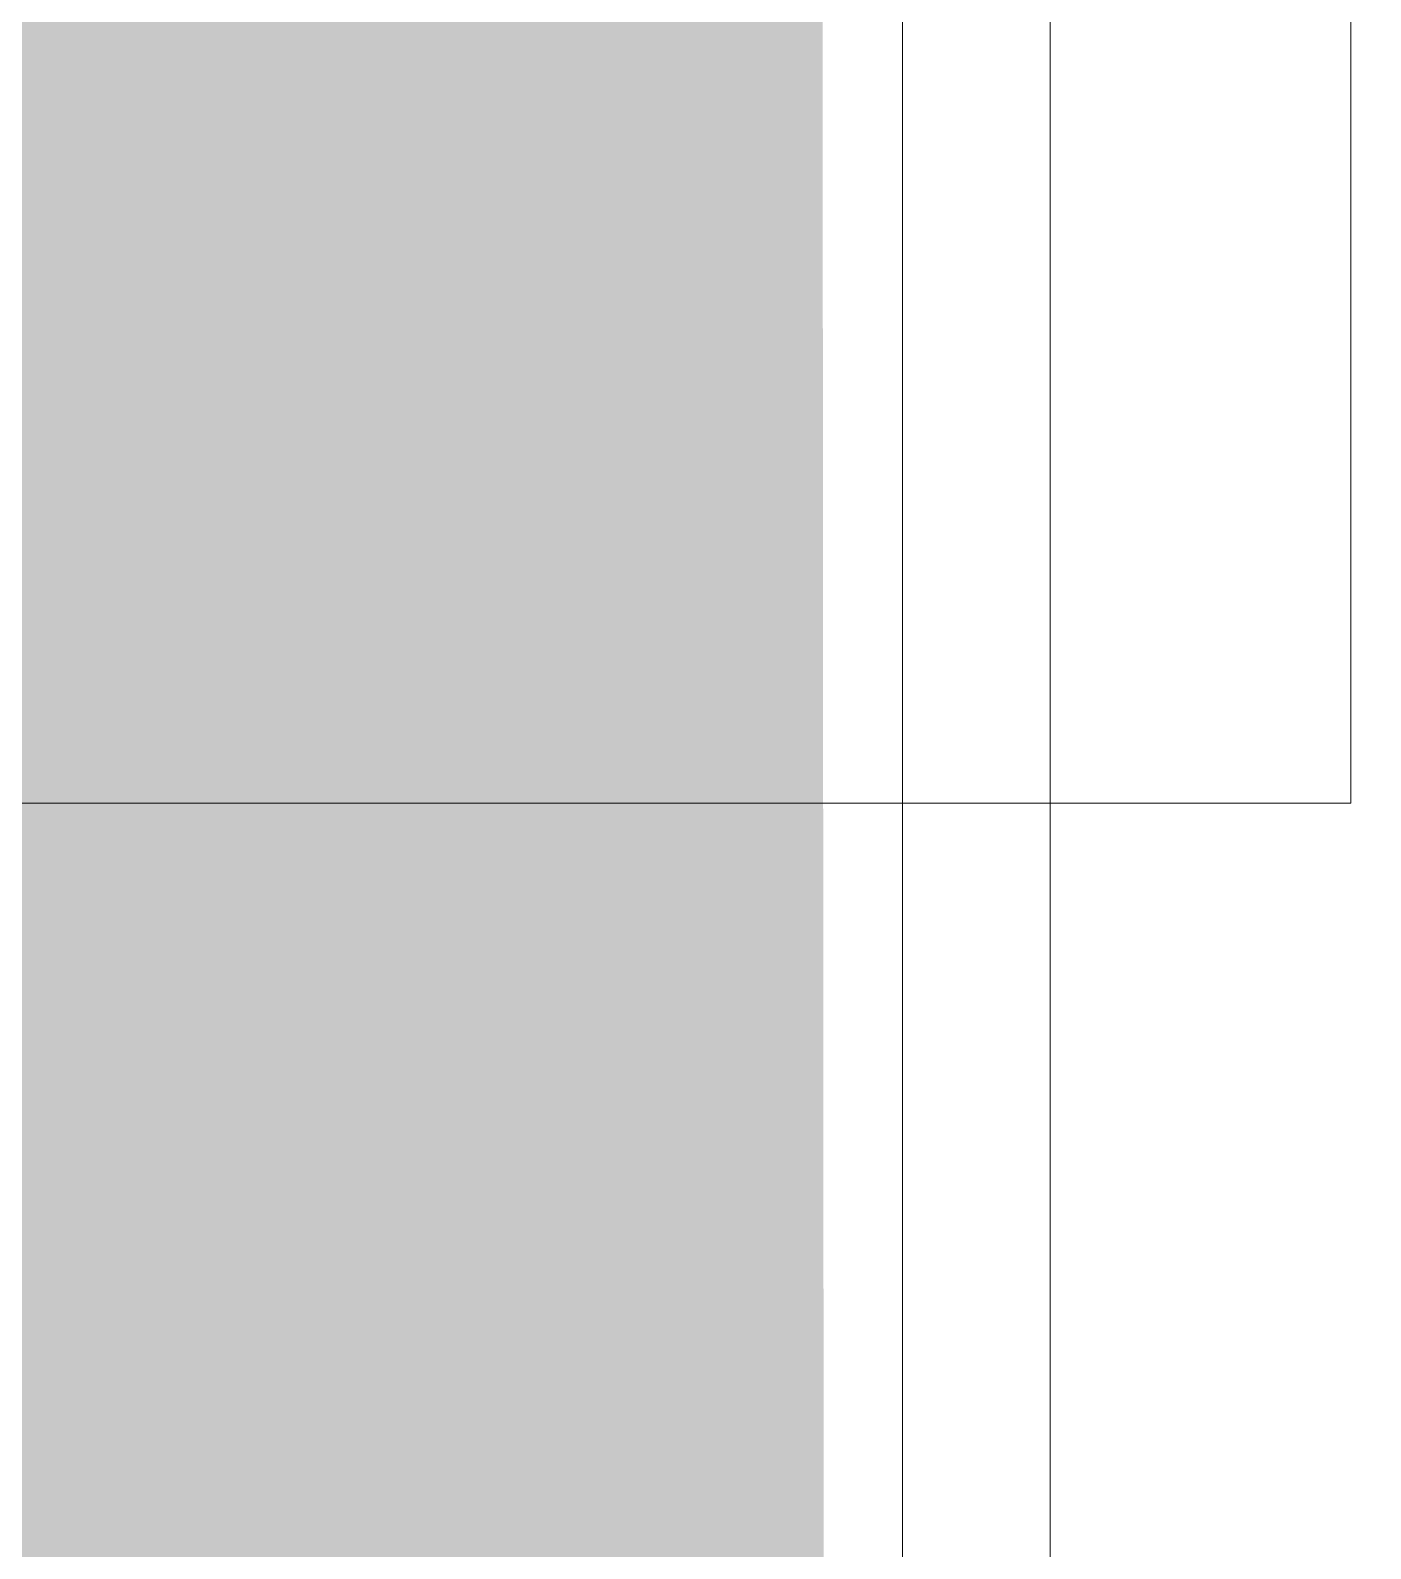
# Model space of a CAD drawing. Header units: millimetres. Extents: x 81773 to 282675, y -8553 to 29000.
# Drawn here: x 111903.09 to 111912.17, y 5930.34 to 5940.64 of the extents above; entities that cross this region are included whole.
import ezdxf

# ---------------------------------------------------------------- set-up
doc = ezdxf.new("R2010")
doc.units = ezdxf.units.MM
for name, color, linetype, lineweight, true_color in [('A-GENM-2', 5, 'Continuous', 9, 0x0000ff), ('A-WALL-FNSH-1', 9, 'Continuous', 9, 0x808080), ('I-WALL-2', 9, 'Continuous', 9, 0x808080)]:
    doc.layers.add(name, color=color, linetype=linetype, lineweight=lineweight, true_color=true_color)
doc.layers.add('A-GENM-IDEN', color=7, linetype='Continuous', lineweight=9)
doc.layers.add('A-WALL', color=7, linetype='Continuous', lineweight=9)

# ---------------------------------------------------------------- blocks, each defined once
blk = doc.blocks.new('Плинтус - Плинтус светлый _сад_-33412372-План раскладки напольных покрытий 3 этажа в осях 23-33')
at = {"layer": 'A-GENM-2'}
blk.add_hatch(color=256, dxfattribs=at).paths.add_polyline_path([(1455, -15), (1440, 0), (-1, -1), (-1, -15), (883.433, -15)])
blk.add_line((0, 0), (1440, 0), dxfattribs=at)
blk = doc.blocks.new('Mark Reiling - Mark Reiling-26174330-План раскладки напольных покрытий 3 этажа в осях 23-33')
at = {"layer": 'A-GENM-IDEN'}
for p, q in [((3.46987, -1.66285), (3.46987, 1.49016)), ((3.46987, -1.66285), (3.46987, 1.49016)), ((-3.46987, -1.66285), (3.46987, -1.66285)), ((-3.46987, -1.66285), (3.46987, -1.66285))]:
    blk.add_line(p, q, dxfattribs=at)

msp = doc.modelspace()

# ---------------------------------------------------------------- hatches: boundary and pattern name
at = {"layer": 'I-WALL-2'}
h = msp.add_hatch(dxfattribs=at)
h.set_pattern_fill('FP_35', color=256, style=0, pattern_type=2)
h.set_pattern_definition([(0, (0, 0), (121.92, 30.48), [10.058, -81.382, 10.058, -81.382, -487.68]), (0, (0, 0), (121.92, 30.48), [-182.88, 10.058, -172.822, 10.058, -81.382, -213.36]), (0, (0, 0), (121.92, 30.48), [-457.2, 10.058, -50.902, 10.058, -142.342]), (120, (45.72, 15.24), (-87.356454, 90.345817), [10.058, -81.382, 10.058, -81.382, -487.68]), (120, (45.72, 15.24), (-87.356454, 90.345817), [-182.88, 10.058, -172.822, 10.058, -81.382, -213.36]), (120, (45.72, 15.24), (-87.356454, 90.345817), [-457.2, 10.058, -50.902, 10.058, -142.342]), (240, (60.96, 76.2), (-34.563546, -120.825817), [10.058, -81.382, 10.058, -81.382, -487.68]), (240, (60.96, 76.2), (-34.563546, -120.825817), [-182.88, 10.058, -172.822, 10.058, -81.382, -213.36]), (240, (60.96, 76.2), (-34.563546, -120.825817), [-457.2, 10.058, -50.902, 10.058, -142.342])])
h.paths.add_polyline_path([(111910, 5180), (111930, 5180), (111930, 6620), (111910, 6620), (111910, 5715.567)])

# ---------------------------------------------------------------- linework, layer by layer
at = {"layer": 'A-WALL'}
msp.add_line((111910, 5180), (111910, 6600), dxfattribs=at)
at = {"layer": 'A-WALL-FNSH-1'}
msp.add_line((111909, 6600), (111909, 5159), dxfattribs=at)

# ---------------------------------------------------------------- block references
at = {"layer": 'A-GENM-2', "rotation": 270}
msp.add_blockref('Плинтус - Плинтус светлый _сад_-33412372-План раскладки напольных покрытий 3 этажа в осях 23-33', (111909, 6599), dxfattribs=at)
at = {"layer": 'A-GENM-IDEN', "xscale": 99.99999999999993, "yscale": 99.99999999999993, "zscale": 99.99999999999993}
msp.add_blockref('Mark Reiling - Mark Reiling-26174330-План раскладки напольных покрытий 3 этажа в осях 23-33', (111565.052, 6101.681), dxfattribs=at)

doc.saveas('drawing.dxf')
